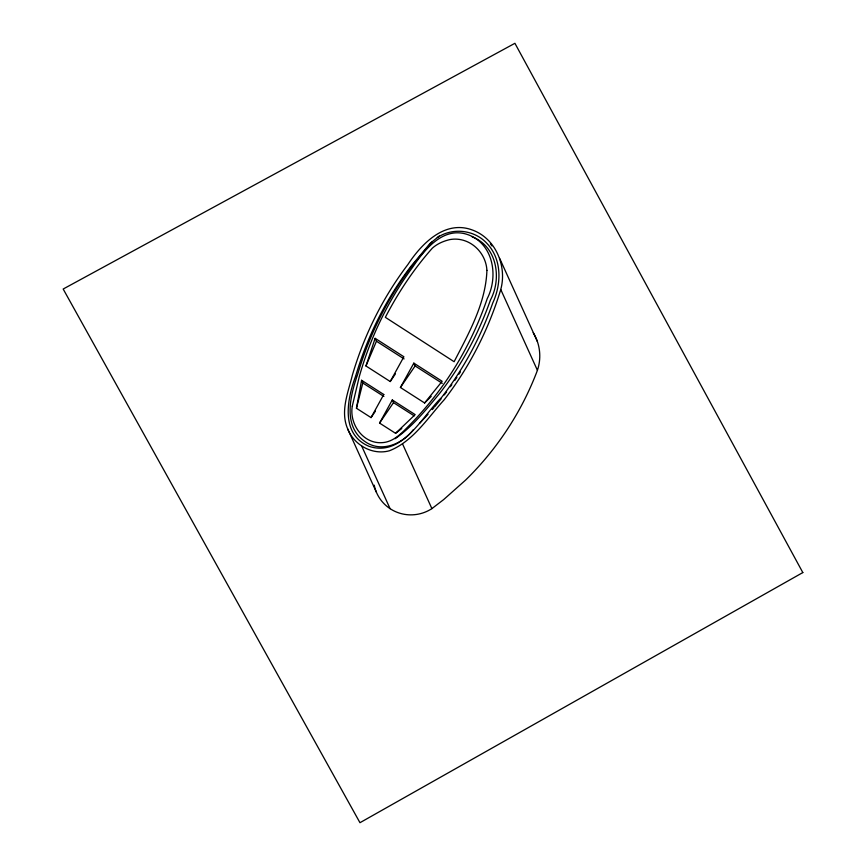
<?xml version="1.0" encoding="UTF-8"?>
<svg xmlns="http://www.w3.org/2000/svg" width="866" height="866" viewBox="0 0 866 866"><rect width="100%" height="100%" fill="white"/><g stroke="black" fill="none" stroke-linecap="round" stroke-linejoin="round"><path stroke-width="1.3" d="M347.677 428.897C354.053 445.027 372.467 455.516 389.494 450.742C413.125 441.346 427.728 417.942 444.236 399.713A390.458 357.474 51.4 0 0 500.754 289.515C507.151 266.436 495.926 238.832 472.814 230.172C445.081 219.477 421.829 243.443 407.908 264.498A390.469 357.485 51.4 0 0 352.343 375.249C348.121 392.59 340.089 411.307 347.677 428.897L376.342 492.105M375.433 411.155L371.038 417.607L356.446 408.254L361.587 380.282L383.811 394.528M356.446 408.254L362.811 382.999L361.587 380.282M355.525 376.461C346.941 399.54 340.414 434.494 369.165 446.369C402.322 457.259 422.002 416.503 441.563 397.472A387.156 354.443 51.4 0 0 492.722 303.057C501.566 283.951 502.128 259.28 486.811 243.249C474.308 229.761 452.604 227.368 437.341 237.555M365.961 365.982L375.14 338.335L403.881 356.76L390.23 381.538L365.961 365.982L376.45 341.226L375.14 338.335M371.038 417.607L383.768 394.495M379.557 423.073L392.287 399.962L415.16 414.619L395.556 433.314L379.557 423.073L393.51 402.636L392.287 399.962M400.417 387.481L413.84 363.135L442.147 381.278L424.611 402.982L400.417 387.481L415.117 365.95L413.84 363.135M390.23 381.538L395.459 373.863M434.732 406.739L441.108 398.869M431.896 242.025L412.552 265.158A386.961 354.27 51.4 0 0 357.485 374.913C350.026 396.303 342.622 426.678 365.333 441.801C381.43 452.983 402.441 443.987 413.299 429.742M428.053 414.294L419.458 423.474M432.253 409.596L433.931 407.713M424.611 402.982L431.192 396.368M439.289 235.996L429.947 243.573L410.614 266.717A386.961 354.27 51.4 0 0 355.536 376.472M395.556 433.314L401.792 428.497M374.231 485.166A37.985 37.292 -24.4 0 0 431.896 508.623L443.598 499.639L465.627 480.056A303.317 297.742 -24.4 0 0 537.418 370.323A46.039 45.194 -24.4 0 0 533.207 332.674M395.113 438.737C412.779 426.408 426.581 409.207 440.22 392.688A380.271 348.132 51.4 0 0 490.47 299.95C501.999 278.365 497.041 246.15 472.089 236.829M362.811 382.999L383.876 396.455M376.45 341.226L404.076 358.914M415.117 365.95L442.288 383.346M393.51 402.636L414.186 415.864M490.362 243.801L491.975 245.912M499.639 258.328L537.364 341.485M500.765 289.525L537.418 370.323M402.636 444.117L431.896 508.623M361.739 446.163L390.09 508.678M460.366 371.99A387.156 354.443 51.4 0 1 458.98 374.134M456.869 377.327A387.156 354.443 51.4 0 1 454.726 380.499M451.825 384.688A387.156 354.443 51.4 0 1 450.342 386.756M446.585 391.876A387.156 354.443 51.4 0 1 444.28 394.918M486.909 270.387C485.815 303.1 468.82 333.269 454.12 361.717L385.348 317.324C398.252 292.491 413.742 269.077 432.35 248.152C437.319 243.725 443.533 241.051 449.963 239.568C468.798 236.234 485.956 251.681 486.909 270.387M352.289 406.143C349.16 423.82 362.919 443.879 381.884 442.667C392.915 442.212 400.969 433.909 408.178 426.537C422.283 412.378 435.057 396.931 446.401 380.477A407.745 363.623 48.5 0 0 487.233 298.618C498.491 276.795 493.685 244.364 468.571 234.903C443.771 225.582 424.892 249.127 412.681 267.161A406.955 362.93 48.5 0 0 359.303 376.548L352.289 406.143M802.825 572.567L359.964 822.7L63.175 289.028L514.913 43.3L802.825 572.567"/></g></svg>
